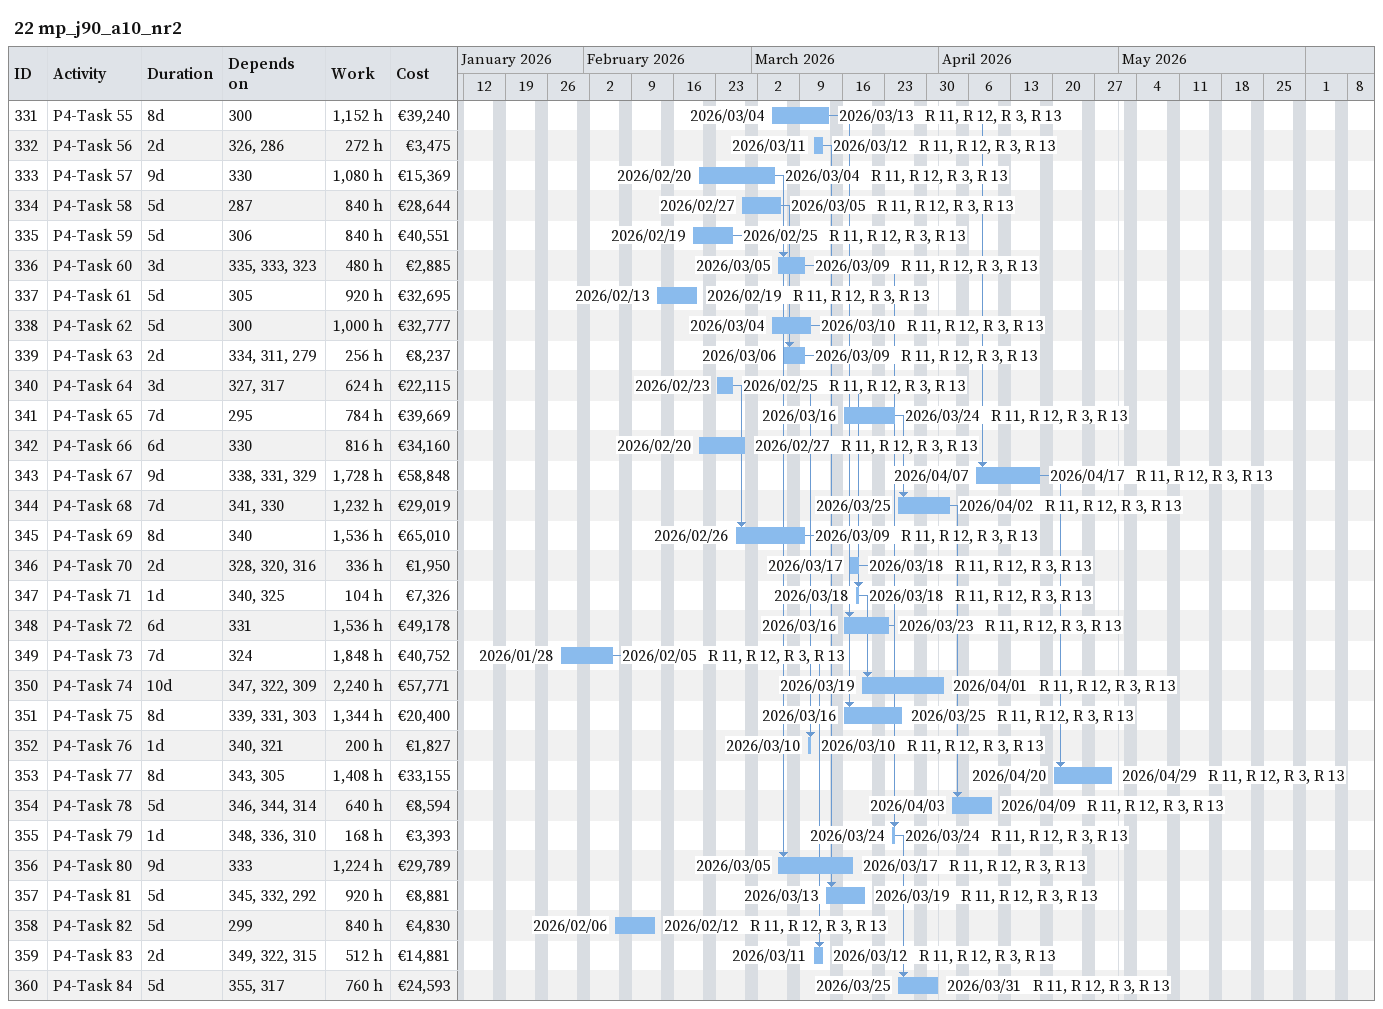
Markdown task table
22 mp_j90_a10_nr2

| ID | Task | Duration | Start | Finish | Predecessors | Resources | Work (h) | Cost (€) |
|---|---|---|---|---|---|---|---|---|
| 331 | P4-Task 55 | 8d | 2026-03-04 | 2026-03-13 | 300 | R 11, R 12, R 3, R 13 | 1152 | 39240 |
| 332 | P4-Task 56 | 2d | 2026-03-11 | 2026-03-12 | 326, 286 | R 11, R 12, R 3, R 13 | 272 | 3475 |
| 333 | P4-Task 57 | 9d | 2026-02-20 | 2026-03-04 | 330 | R 11, R 12, R 3, R 13 | 1080 | 15369 |
| 334 | P4-Task 58 | 5d | 2026-02-27 | 2026-03-05 | 287 | R 11, R 12, R 3, R 13 | 840 | 28644 |
| 335 | P4-Task 59 | 5d | 2026-02-19 | 2026-02-25 | 306 | R 11, R 12, R 3, R 13 | 840 | 40551 |
| 336 | P4-Task 60 | 3d | 2026-03-05 | 2026-03-09 | 335, 333, 323 | R 11, R 12, R 3, R 13 | 480 | 2885 |
| 337 | P4-Task 61 | 5d | 2026-02-13 | 2026-02-19 | 305 | R 11, R 12, R 3, R 13 | 920 | 32695 |
| 338 | P4-Task 62 | 5d | 2026-03-04 | 2026-03-10 | 300 | R 11, R 12, R 3, R 13 | 1000 | 32777 |
| 339 | P4-Task 63 | 2d | 2026-03-06 | 2026-03-09 | 334, 311, 279 | R 11, R 12, R 3, R 13 | 256 | 8237 |
| 340 | P4-Task 64 | 3d | 2026-02-23 | 2026-02-25 | 327, 317 | R 11, R 12, R 3, R 13 | 624 | 22115 |
| 341 | P4-Task 65 | 7d | 2026-03-16 | 2026-03-24 | 295 | R 11, R 12, R 3, R 13 | 784 | 39669 |
| 342 | P4-Task 66 | 6d | 2026-02-20 | 2026-02-27 | 330 | R 11, R 12, R 3, R 13 | 816 | 34160 |
| 343 | P4-Task 67 | 9d | 2026-04-07 | 2026-04-17 | 338, 331, 329 | R 11, R 12, R 3, R 13 | 1728 | 58848 |
| 344 | P4-Task 68 | 7d | 2026-03-25 | 2026-04-02 | 341, 330 | R 11, R 12, R 3, R 13 | 1232 | 29019 |
| 345 | P4-Task 69 | 8d | 2026-02-26 | 2026-03-09 | 340 | R 11, R 12, R 3, R 13 | 1536 | 65010 |
| 346 | P4-Task 70 | 2d | 2026-03-17 | 2026-03-18 | 328, 320, 316 | R 11, R 12, R 3, R 13 | 336 | 1950 |
| 347 | P4-Task 71 | 1d | 2026-03-18 | 2026-03-18 | 340, 325 | R 11, R 12, R 3, R 13 | 104 | 7326 |
| 348 | P4-Task 72 | 6d | 2026-03-16 | 2026-03-23 | 331 | R 11, R 12, R 3, R 13 | 1536 | 49178 |
| 349 | P4-Task 73 | 7d | 2026-01-28 | 2026-02-05 | 324 | R 11, R 12, R 3, R 13 | 1848 | 40752 |
| 350 | P4-Task 74 | 10d | 2026-03-19 | 2026-04-01 | 347, 322, 309 | R 11, R 12, R 3, R 13 | 2240 | 57771 |
| 351 | P4-Task 75 | 8d | 2026-03-16 | 2026-03-25 | 339, 331, 303 | R 11, R 12, R 3, R 13 | 1344 | 20400 |
| 352 | P4-Task 76 | 1d | 2026-03-10 | 2026-03-10 | 340, 321 | R 11, R 12, R 3, R 13 | 200 | 1827 |
| 353 | P4-Task 77 | 8d | 2026-04-20 | 2026-04-29 | 343, 305 | R 11, R 12, R 3, R 13 | 1408 | 33155 |
| 354 | P4-Task 78 | 5d | 2026-04-03 | 2026-04-09 | 346, 344, 314 | R 11, R 12, R 3, R 13 | 640 | 8594 |
| 355 | P4-Task 79 | 1d | 2026-03-24 | 2026-03-24 | 348, 336, 310 | R 11, R 12, R 3, R 13 | 168 | 3393 |
| 356 | P4-Task 80 | 9d | 2026-03-05 | 2026-03-17 | 333 | R 11, R 12, R 3, R 13 | 1224 | 29789 |
| 357 | P4-Task 81 | 5d | 2026-03-13 | 2026-03-19 | 345, 332, 292 | R 11, R 12, R 3, R 13 | 920 | 8881 |
| 358 | P4-Task 82 | 5d | 2026-02-06 | 2026-02-12 | 299 | R 11, R 12, R 3, R 13 | 840 | 4830 |
| 359 | P4-Task 83 | 2d | 2026-03-11 | 2026-03-12 | 349, 322, 315 | R 11, R 12, R 3, R 13 | 512 | 14881 |
| 360 | P4-Task 84 | 5d | 2026-03-25 | 2026-03-31 | 355, 317 | R 11, R 12, R 3, R 13 | 760 | 24593 |
